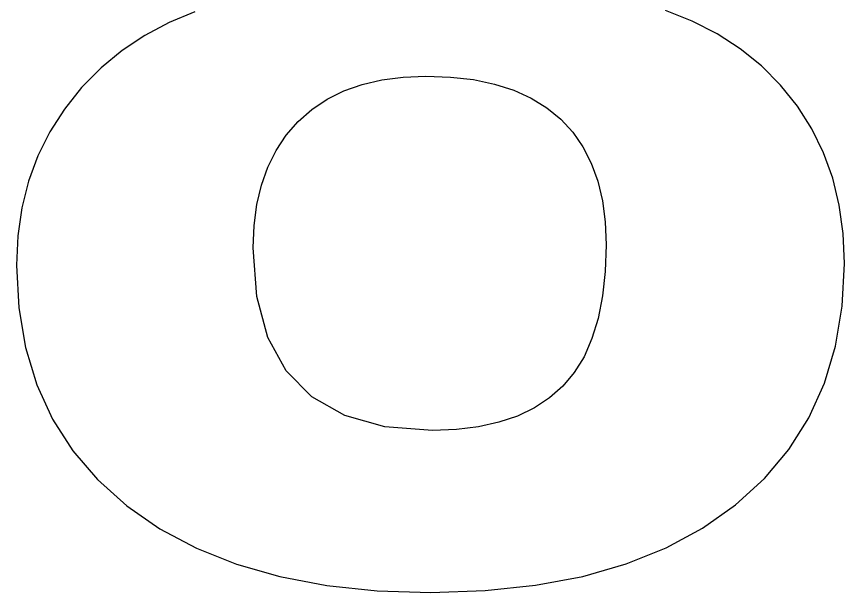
# Model space of a CAD drawing. Header units: metres. Extents: x -97 to 97, y -193 to 7.
# Drawn here: x -69.6 to 73.7, y -192.5 to -92.8 of the extents above; entities that cross this region are included whole.
import ezdxf

# ---------------------------------------------------------------- set-up
doc = ezdxf.new("R2010")
doc.units = ezdxf.units.M

msp = doc.modelspace()

# ---------------------------------------------------------------- linework, layer by layer
for p, q in [((-38.7366, -91.954), (-43.2184, -93.7877)), ((47.3523, -93.5473), (42.7103, -91.7163)), ((-43.2184, -93.7877), (-47.4196, -96.0147)), ((51.6646, -95.7544), (47.3523, -93.5473)), ((55.6471, -98.3374), (51.6646, -95.7544)), ((-47.4196, -96.0147), (-51.3403, -98.6351)), ((-51.3403, -98.6351), (-54.9803, -101.649)), ((59.3, -101.297), (55.6471, -98.3374)), ((-54.9803, -101.649), (-58.3398, -105.056)), ((62.6231, -104.632), (59.3, -101.297)), ((-2.70024, -103.233), (1.25655, -103.073)), ((1.25655, -103.073), (5.51534, -103.224)), ((-12.9742, -105.641), (-9.81561, -104.517)), ((-9.81561, -104.517), (-6.39096, -103.715)), ((-6.39096, -103.715), (-2.70024, -103.233)), ((5.51534, -103.224), (9.46471, -103.68)), ((9.46471, -103.68), (13.1047, -104.439)), ((13.1047, -104.439), (16.4352, -105.502)), ((-58.3398, -105.056), (-61.329, -108.773)), ((-15.8667, -107.086), (-12.9742, -105.641)), ((16.4352, -105.502), (19.4564, -106.869)), ((65.5564, -108.282), (62.6231, -104.632)), ((-18.4932, -108.852), (-15.8667, -107.086)), ((19.4564, -106.869), (22.1682, -108.539)), ((-61.329, -108.773), (-63.8584, -112.715)), ((-20.8535, -110.939), (-18.4932, -108.852)), ((22.1682, -108.539), (24.5705, -110.513)), ((68.0384, -112.186), (65.5564, -108.282)), ((-22.9218, -113.312), (-20.8535, -110.939)), ((24.5705, -110.513), (26.6576, -112.779)), ((-63.8584, -112.715), (-65.9279, -116.883)), ((26.6576, -112.779), (28.4236, -115.326)), ((70.0691, -116.345), (68.0384, -112.186)), ((-24.6718, -115.937), (-22.9218, -113.312)), ((-26.1037, -118.813), (-24.6718, -115.937)), ((28.4236, -115.326), (29.8685, -118.153)), ((-65.9279, -116.883), (-67.5375, -121.276)), ((71.6485, -120.759), (70.0691, -116.345)), ((-27.2174, -121.941), (-26.1037, -118.813)), ((29.8685, -118.153), (30.9923, -121.261)), ((-67.5375, -121.276), (-68.6872, -125.895)), ((30.9923, -121.261), (31.7951, -124.649)), ((72.7767, -125.427), (71.6485, -120.759)), ((-28.0129, -125.32), (-27.2174, -121.941)), ((31.7951, -124.649), (32.2767, -128.318)), ((-68.6872, -125.895), (-69.377, -130.74)), ((-28.4902, -128.951), (-28.0129, -125.32)), ((73.4536, -130.35), (72.7767, -125.427)), ((-28.6492, -132.834), (-28.4902, -128.951)), ((32.2767, -128.318), (32.4373, -132.268)), ((73.6792, -135.528), (73.4536, -130.35)), ((-69.377, -130.74), (-69.607, -135.81)), ((-28.0158, -141.219), (-28.6492, -132.834)), ((32.4373, -132.268), (32.2839, -136.899)), ((-69.607, -135.81), (-69.218, -143.186)), ((73.2945, -142.906), (73.6792, -135.528)), ((32.2839, -136.899), (31.8239, -141.154)), ((-26.1155, -148.314), (-28.0158, -141.219)), ((31.8239, -141.154), (31.0572, -145.032)), ((-69.218, -143.186), (-68.051, -150.087)), ((72.1405, -149.816), (73.2945, -142.906)), ((31.0572, -145.032), (29.9839, -148.535)), ((-22.9483, -154.119), (-26.1155, -148.314)), ((29.9839, -148.535), (28.6038, -151.662)), ((-68.051, -150.087), (-66.106, -156.514)), ((70.217, -156.257), (72.1405, -149.816)), ((28.6038, -151.662), (26.9171, -154.413)), ((-18.5142, -158.634), (-22.9483, -154.119)), ((26.9171, -154.413), (24.9237, -156.788)), ((-66.106, -156.514), (-63.383, -162.467)), ((24.9237, -156.788), (22.6243, -158.818)), ((67.5242, -162.23), (70.217, -156.257)), ((-12.8132, -161.859), (-18.5142, -158.634)), ((22.6243, -158.818), (20.0183, -160.535)), ((-5.84538, -163.794), (-12.8132, -161.859)), ((20.0183, -160.535), (17.1057, -161.941)), ((-63.383, -162.467), (-59.8821, -167.945)), ((13.8865, -163.034), (10.3607, -163.814)), ((17.1057, -161.941), (13.8865, -163.034)), ((64.062, -167.734), (67.5242, -162.23)), ((2.38933, -164.439), (-5.84538, -163.794)), ((6.52829, -164.283), (2.38933, -164.439)), ((10.3607, -163.814), (6.52829, -164.283)), ((-59.8821, -167.945), (-55.6031, -172.949)), ((59.8305, -172.769), (64.062, -167.734)), ((-55.6031, -172.949), (-50.5462, -177.479)), ((54.8295, -177.336), (59.8305, -172.769)), ((-50.5462, -177.479), (-44.8032, -181.464)), ((49.1373, -181.36), (54.8295, -177.336)), ((-44.8032, -181.464), (-38.4672, -184.837)), ((42.8319, -184.764), (49.1373, -181.36)), ((-38.4672, -184.837), (-31.5382, -187.596)), ((35.9133, -187.55), (42.8319, -184.764)), ((-31.5382, -187.596), (-24.0163, -189.742)), ((28.3815, -189.716), (35.9133, -187.55)), ((-24.0163, -189.742), (-15.9014, -191.275)), ((20.2366, -191.264), (28.3815, -189.716)), ((-15.9014, -191.275), (-7.1936, -192.195)), ((11.4785, -192.192), (20.2366, -191.264)), ((-7.1936, -192.195), (2.10718, -192.502)), ((2.10718, -192.502), (11.4785, -192.192))]:
    msp.add_line(p, q)

doc.saveas('drawing.dxf')
